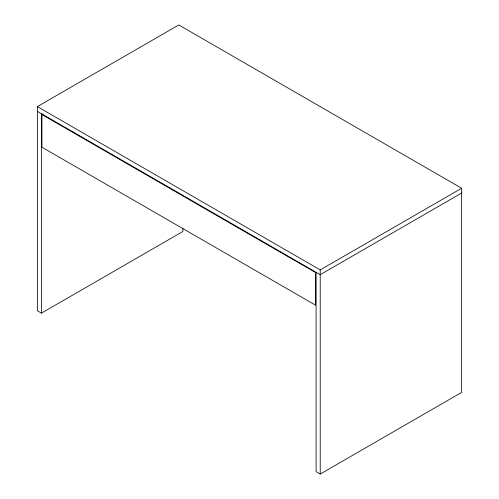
<?xml version="1.0" encoding="UTF-8"?>
<svg xmlns="http://www.w3.org/2000/svg" width="499" height="499" viewBox="0 0 499 499"><rect width="100%" height="100%" fill="white"/><g stroke="black" fill="none" stroke-linecap="round" stroke-linejoin="round"><path stroke-width="0.75" d="M182.908 228.355L182.908 231.467L41.479 313.123L37.356 310.74L37.356 106.605L178.785 24.95L461.644 188.26L461.644 392.395L320.215 474.05L316.092 471.667L316.092 272.292M41.953 114.564L315.618 272.566L315.618 305.226L41.953 147.23L41.953 114.564L43.132 113.884M37.356 106.605L320.215 269.909L461.644 188.26M461.644 193.019L320.215 274.675L37.356 111.364M320.215 269.909L320.215 474.05M41.479 113.747L41.479 313.123"/></g></svg>
